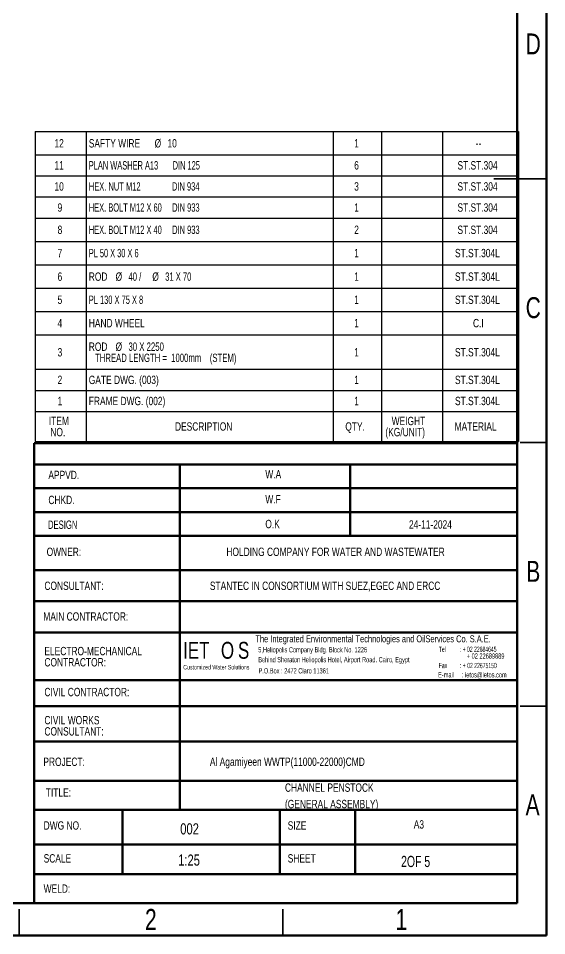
# Model space of a CAD drawing. Header units: millimetres. Extents: x 15 to 1268, y -316 to 292.
# Drawn here: x 742.1 to 842.2, y 2.1 to 176 of the extents above; entities that cross this region are included whole.
import ezdxf

# ---------------------------------------------------------------- set-up
doc = ezdxf.new("R2010")
doc.units = ezdxf.units.MM
doc.layers.add('FORMAT', color=7, linetype='Continuous')
doc.styles.add('SLDTEXTSTYLE0', font='TXT', dxfattribs={"width": 0.75})
doc.styles.add('SLDTEXTSTYLE1', font='TXT', dxfattribs={"width": 0.7})
doc.styles.add('SLDTEXTSTYLE10', font='TXT', dxfattribs={"width": 0.663793})
doc.styles.add('SLDTEXTSTYLE11', font='TXT', dxfattribs={"width": 0.617647})
doc.styles.add('SLDTEXTSTYLE12', font='TXT', dxfattribs={"width": 0.666667})
doc.styles.add('SLDTEXTSTYLE13', font='TXT', dxfattribs={"width": 0.660714})
doc.styles.add('SLDTEXTSTYLE14', font='TXT', dxfattribs={"width": 0.678571})
doc.styles.add('SLDTEXTSTYLE15', font='TXT', dxfattribs={"width": 0.689394})
doc.styles.add('SLDTEXTSTYLE2', font='TXT', dxfattribs={"width": 0.687299})
doc.styles.add('SLDTEXTSTYLE3', font='TXT', dxfattribs={"width": 0.638186})
doc.styles.add('SLDTEXTSTYLE4', font='TXT', dxfattribs={"width": 0.574028})
doc.styles.add('SLDTEXTSTYLE5', font='TXT', dxfattribs={"width": 0.57677})
doc.styles.add('SLDTEXTSTYLE7', font='TXT', dxfattribs={"width": 0.6875})
doc.styles.add('SLDTEXTSTYLE8', font='TXT', dxfattribs={"width": 0.694444})

# ---------------------------------------------------------------- blocks, each defined once
blk = doc.blocks.new('SW_NOTE_0_9')
at = {"layer": 'FORMAT', "color": 0, "char_height": 1.5875, "attachment_point": 1, "style": 'SLDTEXTSTYLE0'}
for s, insert in [('CHANNEL PENSTOCK', (0, 2.05)), ('(GENERAL ASSEMBLY)', (0, -1.07))]:
    blk.add_mtext(s, dxfattribs=dict(at, insert=insert))
blk = doc.blocks.new('SW_NOTE_0_10')
at = {"color": 0, "linetype": 'Continuous', "lineweight": 0, "char_height": 1.5875, "attachment_point": 1, "style": 'SLDTEXTSTYLE0'}
for s, insert in [('CIVIL WORKS', (0, 2.05)), ('CONSULTANT:', (0, -0.07))]:
    blk.add_mtext(s, dxfattribs=dict(at, insert=insert))
blk = doc.blocks.new('SW_NOTE_0_11')
at = {"color": 0, "linetype": 'Continuous', "lineweight": 0, "char_height": 1.5875, "attachment_point": 1, "style": 'SLDTEXTSTYLE0'}
for s, insert in [('ELECTRO-MECHANICAL', (0, 2.05)), ('CONTRACTOR:', (0, -0.07))]:
    blk.add_mtext(s, dxfattribs=dict(at, insert=insert))
blk = doc.blocks.new('SW_NOTE_0_12')
at = {"layer": 'FORMAT', "color": 0, "char_height": 1, "attachment_point": 1}
for s, insert, style in [('Tel          : + 02 22684645', (0, 1.29), 'SLDTEXTSTYLE4'), ('+ 02 22689889', (5.31, 0), 'SLDTEXTSTYLE3')]:
    blk.add_mtext(s, dxfattribs=dict(at, insert=insert, style=style))
blk = doc.blocks.new('SW_NOTE_0_13')
at = {"layer": 'FORMAT', "color": 0, "char_height": 3.2, "attachment_point": 1, "style": 'SLDTEXTSTYLE0'}
for s, insert in [('IET', (0, 4.13)), ('O', (7.16, 4.13)), ('S', (10.39, 4.13))]:
    blk.add_mtext(s, dxfattribs=dict(at, insert=insert))
blk = doc.blocks.new('SW_TABLEANNOTATION_2')
at = {"color": 0, "linetype": 'Continuous', "lineweight": 25}
for p, q in [((0, 0), (0, -4.43)), ((0, 0), (9.65, 0)), ((9.65, 0), (9.65, -4.43)), ((9.65, 0), (56.49, 0)), ((56.49, 0), (56.49, -4.43)), ((56.49, 0), (65.63, 0)), ((65.63, 0), (65.63, -4.43)), ((65.63, 0), (77.21, 0)), ((77.21, 0), (77.21, -4.43)), ((77.21, 0), (91.6, 0)), ((91.6, 0), (91.6, -4.43)), ((0, -4.43), (0, -8.43)), ((0, -4.43), (9.65, -4.43)), ((9.65, -4.43), (9.65, -8.43)), ((9.65, -4.43), (56.49, -4.43)), ((56.49, -4.43), (56.49, -8.43)), ((56.49, -4.43), (65.63, -4.43)), ((65.63, -4.43), (65.63, -8.43)), ((65.63, -4.43), (77.21, -4.43)), ((77.21, -4.43), (77.21, -8.43)), ((77.21, -4.43), (91.6, -4.43)), ((91.6, -4.43), (91.6, -8.43)), ((0, -8.43), (0, -12.43)), ((0, -8.43), (9.65, -8.43)), ((9.65, -8.43), (9.65, -12.43)), ((9.65, -8.43), (56.49, -8.43)), ((56.49, -8.43), (56.49, -12.43)), ((56.49, -8.43), (65.63, -8.43)), ((65.63, -8.43), (65.63, -12.43)), ((65.63, -8.43), (77.21, -8.43)), ((77.21, -8.43), (77.21, -12.43)), ((77.21, -8.43), (91.6, -8.43)), ((91.6, -8.43), (91.6, -12.43)), ((0, -12.43), (0, -16.43)), ((0, -12.43), (9.65, -12.43)), ((9.65, -12.43), (9.65, -16.43)), ((9.65, -12.43), (56.49, -12.43)), ((56.49, -12.43), (56.49, -16.43)), ((56.49, -12.43), (65.63, -12.43)), ((65.63, -12.43), (65.63, -16.43)), ((65.63, -12.43), (77.21, -12.43)), ((77.21, -12.43), (77.21, -16.43)), ((77.21, -12.43), (91.6, -12.43)), ((91.6, -12.43), (91.6, -16.43)), ((0, -16.43), (0, -20.85)), ((0, -16.43), (9.65, -16.43)), ((9.65, -16.43), (9.65, -20.85)), ((9.65, -16.43), (56.49, -16.43)), ((56.49, -16.43), (56.49, -20.85)), ((56.49, -16.43), (65.63, -16.43)), ((65.63, -16.43), (65.63, -20.85)), ((65.63, -16.43), (77.21, -16.43)), ((77.21, -16.43), (77.21, -20.85)), ((77.21, -16.43), (91.6, -16.43)), ((91.6, -16.43), (91.6, -20.85)), ((0, -20.85), (0, -25.28)), ((0, -20.85), (9.65, -20.85)), ((9.65, -20.85), (9.65, -25.28)), ((9.65, -20.85), (56.49, -20.85)), ((56.49, -20.85), (56.49, -25.28)), ((56.49, -20.85), (65.63, -20.85)), ((65.63, -20.85), (65.63, -25.28)), ((65.63, -20.85), (77.21, -20.85)), ((77.21, -20.85), (77.21, -25.28)), ((77.21, -20.85), (91.6, -20.85)), ((91.6, -20.85), (91.6, -25.28)), ((0, -25.28), (0, -29.7)), ((0, -25.28), (9.65, -25.28)), ((9.65, -25.28), (9.65, -29.7)), ((9.65, -25.28), (56.49, -25.28)), ((56.49, -25.28), (56.49, -29.7)), ((56.49, -25.28), (65.63, -25.28)), ((65.63, -25.28), (65.63, -29.7)), ((65.63, -25.28), (77.21, -25.28)), ((77.21, -25.28), (77.21, -29.7)), ((77.21, -25.28), (91.6, -25.28)), ((91.6, -25.28), (91.6, -29.7)), ((0, -29.7), (0, -34.13)), ((0, -29.7), (9.65, -29.7)), ((9.65, -29.7), (9.65, -34.13)), ((9.65, -29.7), (56.49, -29.7)), ((56.49, -29.7), (56.49, -34.13)), ((56.49, -29.7), (65.63, -29.7)), ((65.63, -29.7), (65.63, -34.13)), ((65.63, -29.7), (77.21, -29.7)), ((77.21, -29.7), (77.21, -34.13)), ((77.21, -29.7), (91.6, -29.7)), ((91.6, -29.7), (91.6, -34.13)), ((0, -34.13), (0, -38.56)), ((0, -34.13), (9.65, -34.13)), ((9.65, -34.13), (9.65, -38.56)), ((9.65, -34.13), (56.49, -34.13)), ((56.49, -34.13), (56.49, -38.56)), ((56.49, -34.13), (65.63, -34.13)), ((65.63, -34.13), (65.63, -38.56)), ((65.63, -34.13), (77.21, -34.13)), ((77.21, -34.13), (77.21, -38.56)), ((77.21, -34.13), (91.6, -34.13)), ((91.6, -34.13), (91.6, -38.56)), ((0, -38.56), (0, -45.1)), ((0, -38.56), (9.65, -38.56)), ((9.65, -38.56), (9.65, -45.1)), ((9.65, -38.56), (56.49, -38.56)), ((56.49, -38.56), (56.49, -45.1)), ((56.49, -38.56), (65.63, -38.56)), ((65.63, -38.56), (65.63, -45.1)), ((65.63, -38.56), (77.21, -38.56)), ((77.21, -38.56), (77.21, -45.1)), ((77.21, -38.56), (91.6, -38.56)), ((91.6, -38.56), (91.6, -45.1)), ((0, -45.1), (0, -49.1)), ((0, -45.1), (9.65, -45.1)), ((9.65, -45.1), (9.65, -49.1)), ((9.65, -45.1), (56.49, -45.1)), ((56.49, -45.1), (56.49, -49.1)), ((56.49, -45.1), (65.63, -45.1)), ((65.63, -45.1), (65.63, -49.1)), ((65.63, -45.1), (77.21, -45.1)), ((77.21, -45.1), (77.21, -49.1)), ((77.21, -45.1), (91.6, -45.1)), ((91.6, -45.1), (91.6, -49.1)), ((0, -49.1), (0, -53.1)), ((0, -49.1), (9.65, -49.1)), ((9.65, -49.1), (9.65, -53.1)), ((9.65, -49.1), (56.49, -49.1)), ((56.49, -49.1), (56.49, -53.1)), ((56.49, -49.1), (65.63, -49.1)), ((65.63, -49.1), (65.63, -53.1)), ((65.63, -49.1), (77.21, -49.1)), ((77.21, -49.1), (77.21, -53.1)), ((77.21, -49.1), (91.6, -49.1)), ((91.6, -49.1), (91.6, -53.1)), ((0, -53.1), (0, -58.79)), ((0, -53.1), (9.65, -53.1)), ((9.65, -53.1), (9.65, -58.79)), ((9.65, -53.1), (56.49, -53.1)), ((56.49, -53.1), (56.49, -58.79)), ((56.49, -53.1), (65.63, -53.1)), ((65.63, -53.1), (65.63, -58.79)), ((65.63, -53.1), (77.21, -53.1)), ((77.21, -53.1), (77.21, -58.79)), ((77.21, -53.1), (91.6, -53.1)), ((91.6, -53.1), (91.6, -58.79)), ((0, -58.79), (9.65, -58.79)), ((9.65, -58.79), (56.49, -58.79)), ((56.49, -58.79), (65.63, -58.79)), ((65.63, -58.79), (77.21, -58.79)), ((77.21, -58.79), (91.6, -58.79))]:
    blk.add_line(p, q, dxfattribs=at)
at = {"color": 0, "linetype": 'Continuous', "lineweight": 0, "attachment_point": 1}
for s, insert, char_height, style in [('12', (3.64, -1.46), 1.587, 'SLDTEXTSTYLE0'), ('SAFTY WIRE', (10.15, -1.46), 1.587, 'SLDTEXTSTYLE0'), ('%%c', (22.63, -1.46), 1.587, 'SLDTEXTSTYLE0'), ('10', (25.07, -1.46), 1.587, 'SLDTEXTSTYLE0'), ('1', (60.47, -1.46), 1.59, 'SLDTEXTSTYLE0'), ('--', (83.51, -1.46), 1.587, 'SLDTEXTSTYLE0'), ('11', (3.64, -5.64), 1.587, 'SLDTEXTSTYLE0'), ('PLAN WASHER A13       DIN 125', (10.15, -5.64), 1.5875, 'SLDTEXTSTYLE10'), ('6', (60.47, -5.64), 1.59, 'SLDTEXTSTYLE0'), ('ST.ST.304', (80.05, -5.64), 1.587, 'SLDTEXTSTYLE0'), ('10', (3.64, -9.64), 1.587, 'SLDTEXTSTYLE0'), ('HEX. NUT M12               DIN 934', (10.15, -9.64), 1.5875, 'SLDTEXTSTYLE11'), ('3', (60.47, -9.64), 1.59, 'SLDTEXTSTYLE0'), ('ST.ST.304', (80.05, -9.64), 1.587, 'SLDTEXTSTYLE0'), ('9', (4.23, -13.64), 1.59, 'SLDTEXTSTYLE0'), ('HEX. BOLT M12 X 60     DIN 933', (10.15, -13.64), 1.5875, 'SLDTEXTSTYLE12'), ('1', (60.47, -13.64), 1.59, 'SLDTEXTSTYLE0'), ('ST.ST.304', (80.05, -13.64), 1.587, 'SLDTEXTSTYLE0'), ('8', (4.23, -17.86), 1.59, 'SLDTEXTSTYLE0'), ('HEX. BOLT M12 X 40     DIN 933', (10.15, -17.86), 1.5875, 'SLDTEXTSTYLE12'), ('2', (60.47, -17.86), 1.59, 'SLDTEXTSTYLE0'), ('ST.ST.304', (80.05, -17.86), 1.587, 'SLDTEXTSTYLE0'), ('7', (4.23, -22.28), 1.59, 'SLDTEXTSTYLE0'), ('PL 50 X 30 X 6', (10.15, -22.28), 1.5875, 'SLDTEXTSTYLE13'), ('1', (60.47, -22.28), 1.59, 'SLDTEXTSTYLE0'), ('ST.ST.304L', (79.58, -22.28), 1.587, 'SLDTEXTSTYLE0'), ('6', (4.23, -26.74), 1.59, 'SLDTEXTSTYLE0'), ('ROD', (10.15, -26.74), 1.587, 'SLDTEXTSTYLE0'), ('%%c', (15.23, -26.74), 1.587, 'SLDTEXTSTYLE0'), ('40 /', (17.67, -26.74), 1.587, 'SLDTEXTSTYLE7'), ('%%c', (22.19, -26.74), 1.587, 'SLDTEXTSTYLE0'), ('31 X 70', (24.63, -26.74), 1.587, 'SLDTEXTSTYLE14'), ('1', (60.47, -26.74), 1.59, 'SLDTEXTSTYLE0'), ('ST.ST.304L', (79.58, -26.74), 1.587, 'SLDTEXTSTYLE0'), ('5', (4.23, -31.13), 1.59, 'SLDTEXTSTYLE0'), ('PL 130 X 75 X 8', (10.15, -31.13), 1.5875, 'SLDTEXTSTYLE12'), ('1', (60.47, -31.13), 1.59, 'SLDTEXTSTYLE0'), ('ST.ST.304L', (79.58, -31.13), 1.587, 'SLDTEXTSTYLE0'), ('4', (4.23, -35.56), 1.59, 'SLDTEXTSTYLE0'), ('HAND WHEEL', (10.15, -35.56), 1.587, 'SLDTEXTSTYLE0'), ('1', (60.47, -35.56), 1.59, 'SLDTEXTSTYLE0'), ('C.I', (82.99, -35.56), 1.587, 'SLDTEXTSTYLE0'), ('ROD', (10.15, -40.02), 1.587, 'SLDTEXTSTYLE0'), ('%%c', (15.23, -40.02), 1.587, 'SLDTEXTSTYLE0'), ('30 X 2250', (17.67, -40.02), 1.587, 'SLDTEXTSTYLE8'), ('3', (4.23, -41.08), 1.59, 'SLDTEXTSTYLE0'), ('1', (60.47, -41.08), 1.59, 'SLDTEXTSTYLE0'), ('ST.ST.304L', (79.58, -41.08), 1.587, 'SLDTEXTSTYLE0'), ('THREAD LENGTH =  1000mm    (STEM)', (11.34, -42.14), 1.5875, 'SLDTEXTSTYLE15'), ('2', (4.23, -46.32), 1.59, 'SLDTEXTSTYLE0'), ('GATE DWG. (003)', (10.15, -46.32), 1.5875, 'SLDTEXTSTYLE0'), ('1', (60.47, -46.32), 1.59, 'SLDTEXTSTYLE0'), ('ST.ST.304L', (79.58, -46.32), 1.587, 'SLDTEXTSTYLE0'), ('1', (4.23, -50.32), 1.59, 'SLDTEXTSTYLE0'), ('FRAME DWG. (002)', (10.15, -50.32), 1.5875, 'SLDTEXTSTYLE0'), ('1', (60.47, -50.32), 1.59, 'SLDTEXTSTYLE0'), ('ST.ST.304L', (79.58, -50.32), 1.587, 'SLDTEXTSTYLE0'), ('ITEM', (2.58, -54.11), 1.587, 'SLDTEXTSTYLE0'), ('DESCRIPTION', (26.49, -55.16), 1.5875, 'SLDTEXTSTYLE0'), ('QTY.', (58.78, -55.16), 1.587, 'SLDTEXTSTYLE0'), ('WEIGHT', (67.57, -54.11), 1.587, 'SLDTEXTSTYLE0'), ('MATERIAL', (79.51, -55.16), 1.587, 'SLDTEXTSTYLE0'), ('NO.', (2.86, -56.22), 1.587, 'SLDTEXTSTYLE0'), ('(KG/UNIT)', (66.38, -56.22), 1.587, 'SLDTEXTSTYLE0')]:
    blk.add_mtext(s, dxfattribs=dict(at, insert=insert, char_height=char_height, style=style))

msp = doc.modelspace()

# ---------------------------------------------------------------- linework, layer by layer
at = {"color": 7, "linetype": 'Continuous', "lineweight": 70}
for p, q in [((842.24263213, 289.10668072), (842.24263213, 2.10668072)), ((836.64510425, 285.24020573), (836.64510425, 8.24020573)), ((836.64510425, 8.24020573), (447.24263213, 8.24020573)), ((842.24263213, 2.10668072), (442.24263213, 2.10668072))]:
    msp.add_line(p, q, dxfattribs=at)
at = {"color": 7, "linetype": 'Continuous', "lineweight": 35}
for p, q in [((842.24363213, 145.60668072), (832.24163213, 145.60668072)), ((837.24263213, 145.60668072), (842.24263213, 145.60668072)), ((837.24263213, 95.60668072), (842.24263213, 95.60668072)), ((837.24263213, 45.60668072), (842.24263213, 45.60668072)), ((742.24263213, 7.10668072), (742.24263213, 2.10668072)), ((792.24263213, 7.10668072), (792.24263213, 2.10668072))]:
    msp.add_line(p, q, dxfattribs=at)
at = {"color": 7, "linetype": 'Continuous', "lineweight": 50}
for p, q in [((836.64510425, 95.48268532), (745.04731676, 95.48268532)), ((745.04731676, 95.48268532), (745.04731676, 82.43206878)), ((836.64510425, 91.43206878), (745.04731676, 91.43206878)), ((772.69024628, 86.93206878), (772.69024628, 91.43206878)), ((804.98153803, 77.93206878), (804.98153803, 91.43206878)), ((836.64510425, 86.93206878), (745.04731676, 86.93206878)), ((772.69024628, 82.43206878), (772.69024628, 86.93206878)), ((745.04731676, 82.43206878), (745.04731676, 8.24020573)), ((836.64510425, 82.43206878), (745.04731676, 82.43206878)), ((772.69024628, 77.93206878), (772.69024628, 82.43206878)), ((836.64510425, 77.93206878), (745.04731676, 77.93206878)), ((772.69024628, 25.93206878), (772.69024628, 77.93206878)), ((836.64510425, 71.43206878), (745.04731676, 71.43206878)), ((836.64510425, 65.55815616), (745.04731676, 65.55815616)), ((836.64510425, 59.61494205), (745.04731676, 59.61494205)), ((836.64510425, 50.53782148), (745.04731676, 50.53782148)), ((836.64510425, 45.60668072), (745.04731676, 45.60668072)), ((836.64510425, 38.93206878), (745.04731676, 38.93206878)), ((836.64510425, 31.47384637), (745.04731676, 31.47384637)), ((745.04731676, 25.93206878), (836.64510425, 25.93206878)), ((761.7998752, 13.74020573), (761.7998752, 25.93206878)), ((791.68247067, 13.74020573), (791.68247067, 25.93206878)), ((805.95293463, 13.74020573), (805.95293463, 25.93206878)), ((745.04731676, 19.40397486), (836.64510425, 19.40397486)), ((745.04731676, 13.74020573), (836.64510425, 13.74020573))]:
    msp.add_line(p, q, dxfattribs=at)

# ---------------------------------------------------------------- block references
at = {"color": 7, "linetype": 'Continuous', "lineweight": 0}
for name, p in [('SW_TABLEANNOTATION_2', (745.28626036, 154.60185514)), ('SW_NOTE_0_11', (747.02166221, 54.80977619)), ('SW_NOTE_0_10', (747.02166221, 41.70665397))]:
    msp.add_blockref(name, p, dxfattribs=at)
at = {"layer": 'FORMAT'}
for name, p in [('SW_NOTE_0_13', (773.32504358, 53.67830967)), ('SW_NOTE_0_12', (821.78491339, 55.62224305)), ('SW_NOTE_0_9', (792.62809414, 28.92273196))]:
    msp.add_blockref(name, p, dxfattribs=at)

# ---------------------------------------------------------------- texts
at = {"color": 7, "linetype": 'Continuous', "lineweight": 0}
for s, insert, char_height, attachment_point, style in [('D', (839.69531941, 173.16683481), 3.96875, 2, 'SLDTEXTSTYLE0'), ('C', (839.70129103, 123.16683481), 3.96875, 2, 'SLDTEXTSTYLE0'), ('APPVD.', (747.77453424, 90.2563794), 1.5875, 1, 'SLDTEXTSTYLE0'), ('W.A', (788.90797123, 90.38825153), 1.5875, 1, 'SLDTEXTSTYLE0'), ('CHKD.', (747.77453424, 85.52267603), 1.5875, 1, 'SLDTEXTSTYLE0'), ('W.F', (788.90797123, 85.65454816), 1.5875, 1, 'SLDTEXTSTYLE0'), ('DESIGN', (747.68821415, 80.82087007), 1.5875, 1, 'SLDTEXTSTYLE2'), ('O.K', (788.90797123, 80.9527422), 1.5875, 1, 'SLDTEXTSTYLE0'), ('OWNER:', (747.44288632, 75.6799974), 1.5875, 1, 'SLDTEXTSTYLE0'), ('B', (839.71323396, 73.16683481), 3.96875, 2, 'SLDTEXTSTYLE0'), ('CONSULTANT:', (747.02166221, 69.23750222), 1.5875, 1, 'SLDTEXTSTYLE0'), ('MAIN CONTRACTOR:', (746.81366994, 63.42146429), 1.5875, 1, 'SLDTEXTSTYLE0'), ('Customized Water Solutions', (773.33643272, 53.42925234), 0.85, 1, 'SLDTEXTSTYLE1'), ('CIVIL CONTRACTOR:', (747.02166221, 49.09455174), 1.5875, 1, 'SLDTEXTSTYLE0'), ('PROJECT:', (746.82589256, 35.8724581), 1.5875, 1, 'SLDTEXTSTYLE0'), ('TITLE:', (747.29160315, 30.05691208), 1.5875, 1, 'SLDTEXTSTYLE0'), ('A', (839.58232027, 28.91683481), 3.96875, 2, 'SLDTEXTSTYLE0'), ('DWG NO.', (746.87412023, 23.79023682), 1.5875, 1, 'SLDTEXTSTYLE0'), ('SIZE', (793.14990588, 23.79023682), 1.5875, 1, 'SLDTEXTSTYLE0'), ('A3', (817.04484594, 23.9946519), 1.5875, 1, 'SLDTEXTSTYLE0'), ('SCALE', (746.87412023, 17.55388749), 1.5875, 1, 'SLDTEXTSTYLE0'), ('SHEET', (793.14990588, 17.55388749), 1.5875, 1, 'SLDTEXTSTYLE0'), ('WELD:', (746.87412023, 11.81413015), 1.5875, 1, 'SLDTEXTSTYLE0'), ('2', (767.20266908, 7.16683481), 3.96875, 2, 'SLDTEXTSTYLE0'), ('1', (814.70266908, 7.16683481), 3.96875, 2, 'SLDTEXTSTYLE0')]:
    msp.add_mtext(s, dxfattribs=dict(at, insert=insert, char_height=char_height, attachment_point=attachment_point, style=style))
at = {"layer": 'FORMAT', "attachment_point": 1}
for s, insert, char_height, style in [('24-11-2024', (816.13630695, 80.86032671), 1.5875, 'SLDTEXTSTYLE0'), ('HOLDING COMPANY FOR WATER AND WASTEWATER', (781.52265962, 75.6799974), 1.5875, 'SLDTEXTSTYLE0'), ('STANTEC IN CONSORTIUM WITH SUEZ,EGEC AND ERCC', (778.39351622, 69.23750222), 1.5875, 'SLDTEXTSTYLE0'), ('The Integrated Environmental Technologies and OilServices Co. S.A.E.', (787.02590142, 59.0532693), 1.3229166667, 'SLDTEXTSTYLE3'), ('5,Heliopolis Company Bldg. Block No. 1226', (787.55885749, 56.81442271), 1, 'SLDTEXTSTYLE3'), ('Behind Sheraton Heliopolis Hotel, Airport Road. Cairo, Egypt', (787.55885749, 54.9362459), 1, 'SLDTEXTSTYLE3'), ('P.O.Box : 2472 Ciaro 11361', (787.62277778, 52.82376207), 1, 'SLDTEXTSTYLE3'), ('Fax         : + 02 22675150', (821.78491339, 53.82666065), 1, 'SLDTEXTSTYLE5'), ('E-mail     : ietos@ietos.com', (821.66254318, 52.06703721), 1, 'SLDTEXTSTYLE3'), ('Al Agamiyeen WWTP(11000-22000)CMD', (778.39351622, 35.8724581), 1.5875, 'SLDTEXTSTYLE0'), ('002', (772.77188321, 23.41439588), 2.116666667, 'SLDTEXTSTYLE0'), ('1:25', (772.37794797, 17.49473637), 2.116666667, 'SLDTEXTSTYLE0'), ('2OF 5', (814.64855797, 17.23250211), 2.116666667, 'SLDTEXTSTYLE1')]:
    msp.add_mtext(s, dxfattribs=dict(at, insert=insert, char_height=char_height, style=style))

doc.saveas('drawing.dxf')
